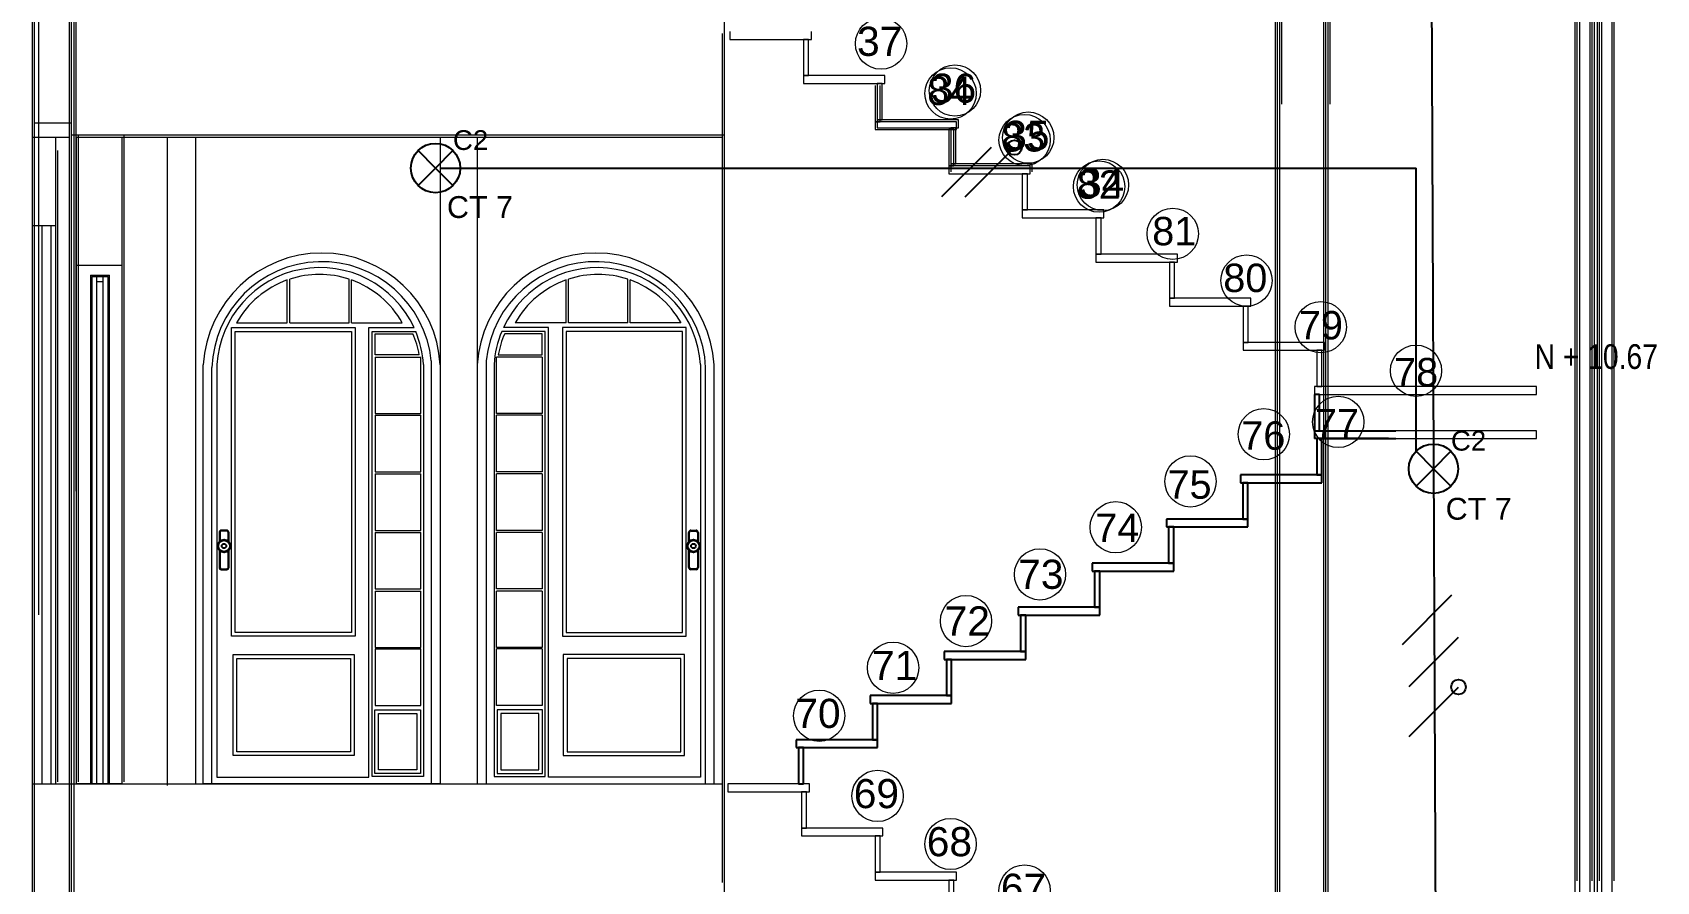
# Model space of a CAD drawing. Header units: metres. Extents: x 0 to 175, y -70 to 21.
# Drawn here: x 139.85 to 146.43, y -54.19 to -50.75 of the extents above; entities that cross this region are included whole.
import ezdxf

# ---------------------------------------------------------------- set-up
doc = ezdxf.new("R2010")
doc.units = ezdxf.units.M
doc.header["$LTSCALE"] = 0.5
for name, color, linetype, lineweight in [('arquitecturapasito', 252, 'Continuous', 5), ('DEP-LEJOS1', 36, 'Continuous', 25), ('DEP-LEJOS2', 36, 'Continuous', 9), ('puertas', 34, 'Continuous', 9)]:
    doc.layers.add(name, color=color, linetype=linetype, lineweight=lineweight)
for name, color, linetype in [('FASES', 7, 'Continuous'), ('LUMINARIA', 1, 'Continuous'), ('TUBERIA-TECHO-PARED', 7, 'Continuous')]:
    doc.layers.add(name, color=color, linetype=linetype)
doc.styles.add('MtXpl_Arial_Narrow', font='')
doc.styles.get("Standard").update_dxf_attribs({"font": 'arial.ttf'})
doc.styles.get('MtXpl_Arial_Narrow').set_extended_font_data('Arial Narrow')

# ---------------------------------------------------------------- blocks, each defined once
blk = doc.blocks.new('Lampara')
at = {"layer": 'LUMINARIA'}
for q in [(-0.0707, 0.0707), (0.0707, 0.0707), (-0.0707, -0.0707), (0.0707, -0.0707)]:
    blk.add_line((0, 0), q, dxfattribs=at)
blk.add_circle((0, 0), 0.1, dxfattribs=at)
blk = doc.blocks.new('FASE NEUTRO')
at = {"layer": 'FASES', "ltscale": 0.5}
h = blk.add_hatch(dxfattribs=at)
h.set_pattern_fill('ANGLE', color=256)
h.set_pattern_definition([(0, (0, 0), (0, 6.985), [5.08, -1.905]), (90, (0, 0), (-6.985, 4e-16), [5.08, -1.905])])
h.paths.add_polyline_path([(0.07, 0.1, 1), (0.13, 0.1, 1)])
blk.add_lwpolyline([(-0.1, -0.1), (0.1, 0.1)], dxfattribs=at)
blk.add_circle((0.1, 0.1), 0.03, dxfattribs=at)
blk = doc.blocks.new('FASE')
at = {"layer": 'FASES', "ltscale": 0.5}
blk.add_line((-0.1, -0.1), (0.1, 0.1), dxfattribs=at)

msp = doc.modelspace()

# ---------------------------------------------------------------- linework, layer by layer
for p, q in [((140.6358, -52.7696), (140.6146, -52.7696)), ((140.6358, -52.7708), (140.6146, -52.7708)), ((142.5165, -52.7696), (142.5377, -52.7696)), ((142.5165, -52.7708), (142.5377, -52.7708)), ((140.6064, -52.7779), (140.6064, -52.8142)), ((140.6076, -52.7779), (140.6076, -52.813)), ((140.6429, -52.813), (140.6429, -52.7779)), ((140.6441, -52.8142), (140.6441, -52.7779)), ((142.5082, -52.8142), (142.5082, -52.7779)), ((142.5095, -52.813), (142.5095, -52.7779)), ((142.5448, -52.7779), (142.5448, -52.813)), ((142.546, -52.7779), (142.546, -52.8142)), ((140.6064, -52.8509), (140.6064, -52.9192)), ((140.6076, -52.8521), (140.6076, -52.9192)), ((140.6429, -52.9192), (140.6429, -52.8521)), ((140.6441, -52.9192), (140.6441, -52.8509)), ((142.5082, -52.9192), (142.5082, -52.8509)), ((142.5095, -52.9192), (142.5095, -52.8521)), ((142.5448, -52.8521), (142.5448, -52.9192)), ((142.546, -52.8509), (142.546, -52.9192)), ((140.6146, -52.9262), (140.6358, -52.9262)), ((140.6146, -52.9274), (140.6358, -52.9274)), ((142.5377, -52.9262), (142.5165, -52.9262)), ((142.5377, -52.9274), (142.5165, -52.9274))]:
    msp.add_line(p, q)
for centre, radius in [((140.6252, -52.8325), 0.0263), ((140.6252, -52.8325), 0.0233), ((140.6252, -52.8325), 0.00929), ((142.5271, -52.8325), 0.0263), ((142.5271, -52.8325), 0.0233), ((142.5271, -52.8325), 0.00929)]:
    msp.add_circle(centre, radius)
for centre, radius, start, end in [((140.6146, -52.7779), 0.00828, 90, 180), ((140.6146, -52.7779), 0.00706, 90, 180), ((140.6358, -52.7779), 0.00828, 0, 90), ((140.6358, -52.7779), 0.00706, 0, 90), ((142.5165, -52.7779), 0.00828, 90, 180), ((142.5165, -52.7779), 0.00706, 90, 180), ((142.5377, -52.7779), 0.00828, 0, 90), ((142.5377, -52.7779), 0.00706, 0, 90), ((140.6146, -52.9192), 0.00828, 180, 270), ((140.6146, -52.9192), 0.00706, 180, 270), ((140.6358, -52.9192), 0.00828, 270, 0), ((140.6358, -52.9192), 0.00706, 270, 0), ((142.5165, -52.9192), 0.00828, 180, 270), ((142.5165, -52.9192), 0.00706, 180, 270), ((142.5377, -52.9192), 0.00828, 270, 0), ((142.5377, -52.9192), 0.00706, 270, 0)]:
    msp.add_arc(centre, radius, start, end)
at = {"layer": 'arquitecturapasito', "color": 252}
for p, q in [((144.9113, -51.0427), (144.9113, -30.3427)), ((145.1063, -30.3427), (145.1063, -51.0427)), ((140.0256, -52.6107), (140.0256, -31.3527)), ((139.8752, -53.1107), (139.8752, -33.4107)), ((144.8932, -57.0881), (144.8932, -36.3881)), ((145.0882, -36.3881), (145.0882, -57.0881)), ((146.108, -54.1881), (146.108, -36.3881)), ((140.0075, -58.6561), (140.0075, -37.3981)), ((139.8571, -59.1561), (139.8571, -39.4561)), ((144.9032, -60.1693), (144.9032, -39.4693)), ((145.0982, -39.4693), (145.0982, -60.1693)), ((146.1181, -57.2693), (146.1181, -39.4693)), ((140.0175, -61.7373), (140.0175, -40.4793)), ((146.25, -56.0197), (146.25, -45.3647)), ((144.8852, -66.2147), (144.8852, -45.5147)), ((145.0802, -45.5147), (145.0802, -66.2147)), ((146.1, -63.3147), (146.1, -45.5147)), ((139.9995, -67.7827), (139.9995, -46.5247)), ((142.6513, -48.1289), (142.6513, -57.0881)), ((139.8491, -68.2827), (139.8491, -48.5827)), ((146.258, -54.1881), (146.258, -49.6931)), ((142.6433, -50.7563), (142.6433, -51.1563)), ((142.6513, -50.7485), (142.6513, -51.1685)), ((140.0064, -51.1205), (139.8564, -51.1205)), ((139.8491, -51.1759), (139.9991, -51.1759)), ((142.6513, -51.1685), (140.0075, -51.1685)), ((140.028, -53.7959), (140.0279, -51.1759)), ((140.0279, -51.1763), (142.6433, -51.1763)), ((140.036, -53.7881), (140.036, -51.1685)), ((140.2122, -53.7959), (140.2122, -51.1759)), ((140.2203, -53.7881), (140.2203, -51.1685)), ((140.3946, -51.1759), (140.3946, -53.8019)), ((140.5091, -51.1759), (140.5091, -53.7959)), ((141.5012, -51.1759), (141.5012, -53.7959)), ((141.6512, -51.1759), (141.6512, -53.7959)), ((142.6433, -51.1559), (142.6433, -53.7959)), ((140.036, -53.7881), (140.036, -51.2681)), ((140.2202, -53.7881), (140.2202, -51.2681)), ((139.9428, -51.5359), (139.849, -51.5359)), ((139.9241, -53.7959), (139.9241, -51.5359)), ((140.0279, -53.7959), (140.0279, -51.6959)), ((140.2122, -51.6959), (140.0279, -51.6959)), ((140.2122, -53.7959), (140.2122, -51.6959)), ((140.0841, -51.7359), (140.1605, -51.7359)), ((140.0841, -51.7359), (140.0841, -53.7959)), ((140.0891, -51.7409), (140.1555, -51.7409)), ((140.0891, -51.7409), (140.0891, -53.7959)), ((140.1091, -51.7409), (140.1091, -53.7959)), ((140.1091, -51.7609), (140.1355, -51.7609)), ((140.1355, -53.7959), (140.1355, -51.7409)), ((140.1555, -53.7959), (140.1555, -51.7409)), ((140.1605, -53.7959), (140.1605, -51.7359)), ((140.8816, -51.9288), (140.8816, -51.755)), ((140.8916, -51.9288), (140.8916, -51.7515)), ((141.1316, -51.9288), (141.1316, -51.7515)), ((141.1416, -51.9288), (141.1416, -51.755)), ((142.0108, -51.9288), (142.0108, -51.755)), ((142.0208, -51.9288), (142.0208, -51.7515)), ((142.2608, -51.9288), (142.2608, -51.7515)), ((142.2708, -51.9288), (142.2708, -51.755)), ((140.6548, -51.948), (141.1563, -51.948)), ((140.6548, -53.1982), (140.6548, -51.948)), ((140.6698, -51.963), (141.1413, -51.963)), ((140.6698, -53.1832), (140.6698, -51.963)), ((140.6756, -51.9288), (140.8816, -51.9288)), ((140.8916, -51.9288), (141.1316, -51.9288)), ((141.1413, -51.963), (141.1413, -53.1832)), ((141.1416, -51.9288), (141.3475, -51.9288)), ((141.1563, -51.948), (141.1563, -53.1982)), ((141.2121, -53.7685), (141.2121, -51.948)), ((141.2121, -51.948), (141.3953, -51.948)), ((141.226, -53.7662), (141.226, -51.963)), ((141.226, -51.963), (141.4019, -51.963)), ((141.2376, -52.0584), (141.2376, -51.973)), ((141.2376, -51.973), (141.3896, -51.973)), ((141.9263, -51.963), (141.7504, -51.963)), ((141.9403, -51.948), (141.757, -51.948)), ((141.9148, -51.973), (141.7627, -51.973)), ((142.0108, -51.9288), (141.8048, -51.9288)), ((141.9148, -52.0584), (141.9148, -51.973)), ((141.9263, -53.7662), (141.9263, -51.963)), ((141.9403, -53.7685), (141.9403, -51.948)), ((142.4975, -51.948), (141.996, -51.948)), ((141.996, -51.948), (141.996, -53.1982)), ((142.4825, -51.963), (142.011, -51.963)), ((142.011, -51.963), (142.011, -53.1832)), ((142.2608, -51.9288), (142.0208, -51.9288)), ((142.4767, -51.9288), (142.2708, -51.9288)), ((142.4825, -53.1832), (142.4825, -51.963)), ((142.4975, -53.1982), (142.4975, -51.948)), ((140.5412, -53.7959), (140.5412, -52.0989)), ((140.5757, -53.7959), (140.5757, -52.1094)), ((140.5963, -52.0971), (140.5963, -53.7685)), ((141.416, -52.0584), (141.2376, -52.0584)), ((141.2376, -52.0671), (141.2376, -52.2959)), ((141.2376, -52.0671), (141.4226, -52.0671)), ((141.4226, -52.2959), (141.4226, -52.0671)), ((141.4332, -52.0971), (141.4332, -53.7662)), ((141.4648, -52.0824), (141.4648, -53.7959)), ((141.5012, -52.0989), (141.5012, -53.7959)), ((141.6512, -52.0989), (141.6512, -53.7959)), ((141.6876, -52.0824), (141.6876, -53.7959)), ((141.7191, -52.0971), (141.7191, -53.7662)), ((141.7298, -52.2959), (141.7298, -52.0671)), ((141.9148, -52.0671), (141.7298, -52.0671)), ((141.7364, -52.0584), (141.9148, -52.0584)), ((141.9148, -52.0671), (141.9148, -52.2959)), ((142.5561, -52.0971), (142.5561, -53.7685)), ((142.5766, -53.7959), (142.5766, -52.1094)), ((142.6112, -53.7959), (142.6112, -52.0989)), ((141.2376, -52.2959), (141.4226, -52.2959)), ((141.2376, -52.3028), (141.2376, -52.5316)), ((141.2376, -52.3028), (141.4226, -52.3028)), ((141.4226, -52.5316), (141.4226, -52.3028)), ((141.9148, -52.2959), (141.7298, -52.2959)), ((141.7298, -52.5316), (141.7298, -52.3028)), ((141.9148, -52.3028), (141.7298, -52.3028)), ((141.9148, -52.3028), (141.9148, -52.5316)), ((141.2376, -52.5316), (141.4226, -52.5316)), ((141.2376, -52.5403), (141.2376, -52.7691)), ((141.2376, -52.5403), (141.4226, -52.5403)), ((141.4226, -52.7691), (141.4226, -52.5403)), ((141.9148, -52.5316), (141.7298, -52.5316)), ((141.7298, -52.7691), (141.7298, -52.5403)), ((141.9148, -52.5403), (141.7298, -52.5403)), ((141.9148, -52.5403), (141.9148, -52.7691)), ((141.2376, -52.7691), (141.4226, -52.7691)), ((141.9148, -52.7691), (141.7298, -52.7691)), ((141.2376, -52.7776), (141.2376, -53.0064)), ((141.2376, -52.7776), (141.4226, -52.7776)), ((141.4226, -53.0064), (141.4226, -52.7776)), ((141.7298, -53.0064), (141.7298, -52.7776)), ((141.9148, -52.7776), (141.7298, -52.7776)), ((141.9148, -52.7776), (141.9148, -53.0064)), ((141.2376, -53.0064), (141.4226, -53.0064)), ((141.2376, -53.0154), (141.2376, -53.2441)), ((141.2376, -53.0154), (141.4226, -53.0154)), ((141.4226, -53.2441), (141.4226, -53.0154)), ((141.9148, -53.0064), (141.7298, -53.0064)), ((141.7298, -53.2441), (141.7298, -53.0154)), ((141.9148, -53.0154), (141.7298, -53.0154)), ((141.9148, -53.0154), (141.9148, -53.2441)), ((141.1563, -53.1982), (140.6548, -53.1982)), ((141.1413, -53.1832), (140.6698, -53.1832)), ((141.996, -53.1982), (142.4975, -53.1982)), ((142.011, -53.1832), (142.4825, -53.1832)), ((140.6616, -53.2725), (141.1525, -53.2725)), ((140.6616, -53.6807), (140.6616, -53.2725)), ((140.6766, -53.2875), (141.1375, -53.2875)), ((140.6766, -53.6657), (140.6766, -53.2875)), ((141.1375, -53.2875), (141.1375, -53.6657)), ((141.1525, -53.2725), (141.1525, -53.6807)), ((141.2376, -53.2441), (141.4226, -53.2441)), ((141.2376, -53.2492), (141.2376, -53.478)), ((141.2376, -53.2492), (141.4226, -53.2492)), ((141.4226, -53.478), (141.4226, -53.2492)), ((141.9148, -53.2441), (141.7298, -53.2441)), ((141.7298, -53.478), (141.7298, -53.2492)), ((141.9148, -53.2492), (141.7298, -53.2492)), ((141.9148, -53.2492), (141.9148, -53.478)), ((142.4907, -53.2725), (141.9999, -53.2725)), ((141.9999, -53.2725), (141.9999, -53.6807)), ((142.4757, -53.2875), (142.0149, -53.2875)), ((142.0149, -53.2875), (142.0149, -53.6657)), ((142.4757, -53.6657), (142.4757, -53.2875)), ((142.4907, -53.6807), (142.4907, -53.2725)), ((141.2365, -53.4961), (141.4211, -53.4961)), ((141.2365, -53.7544), (141.2365, -53.4961)), ((141.2376, -53.478), (141.4226, -53.478)), ((141.4211, -53.4961), (141.4211, -53.7544)), ((141.9148, -53.478), (141.7298, -53.478)), ((141.9158, -53.4961), (141.7313, -53.4961)), ((141.7313, -53.4961), (141.7313, -53.7544)), ((141.9158, -53.7544), (141.9158, -53.4961)), ((141.2515, -53.5111), (141.4061, -53.5111)), ((141.2515, -53.7394), (141.2515, -53.5111)), ((141.4061, -53.5111), (141.4061, -53.7394)), ((141.9008, -53.5111), (141.7463, -53.5111)), ((141.7463, -53.5111), (141.7463, -53.7394)), ((141.9008, -53.7394), (141.9008, -53.5111)), ((141.1525, -53.6807), (140.6616, -53.6807)), ((141.1375, -53.6657), (140.6766, -53.6657)), ((141.9999, -53.6807), (142.4907, -53.6807)), ((142.0149, -53.6657), (142.4757, -53.6657)), ((141.4211, -53.7544), (141.2365, -53.7544)), ((141.4061, -53.7394), (141.2515, -53.7394)), ((141.7313, -53.7544), (141.9158, -53.7544)), ((141.7463, -53.7394), (141.9008, -53.7394)), ((139.8491, -53.7959), (142.6433, -53.7959)), ((139.8491, -53.7959), (139.9991, -53.7959)), ((140.2122, -53.7959), (140.0279, -53.7959)), ((140.0841, -53.7959), (140.1605, -53.7959)), ((140.0859, -53.7959), (140.1088, -53.7959)), ((141.5012, -53.7959), (140.5412, -53.7959)), ((141.4648, -53.7959), (140.5757, -53.7959)), ((140.5963, -53.7685), (141.2121, -53.7685)), ((141.4332, -53.7662), (141.226, -53.7662)), ((141.6876, -53.7959), (142.5766, -53.7959)), ((141.7191, -53.7662), (141.9263, -53.7662)), ((142.5561, -53.7685), (141.9403, -53.7685)), ((142.6433, -53.7959), (142.6433, -54.1959))]:
    msp.add_line(p, q, dxfattribs=at)
at = {"layer": 'arquitecturapasito', "color": 252, "ltscale": 0.025}
for p, q in [((146.168, -54.1881), (146.168, -36.3881)), ((146.198, -54.1881), (146.198, -36.3881)), ((146.1781, -57.2693), (146.1781, -39.4693)), ((146.2081, -57.2693), (146.2081, -39.4693)), ((146.16, -63.3147), (146.16, -45.5147)), ((146.19, -63.3147), (146.19, -45.5147))]:
    msp.add_line(p, q, dxfattribs=at)
at = {"layer": 'arquitecturapasito', "color": 252, "ltscale": 6}
for p, q in [((139.9428, -51.1759), (139.9427, -53.7959)), ((139.9508, -51.2306), (139.9508, -53.7881)), ((139.8866, -51.5359), (139.8866, -53.7959))]:
    msp.add_line(p, q, dxfattribs=at)
at = {"layer": 'arquitecturapasito', "color": 252, "linetype": 'ByBlock'}
for centre in [(143.2875, -50.7978), (143.5691, -50.9995), (143.5868, -50.9876), (143.8691, -51.1882), (143.8839, -51.1785), (144.1709, -51.3768), (144.1863, -51.3702), (144.4692, -51.568), (144.7682, -51.7573), (145.069, -51.946), (145.4549, -52.1225), (145.1399, -52.3297), (144.8382, -52.3797), (144.5411, -52.5706), (144.2383, -52.7567), (143.9313, -52.9473), (143.6315, -53.1363), (143.3359, -53.3257), (143.0366, -53.5198), (143.2734, -53.8448), (143.5691, -54.0395), (143.8691, -54.2282)]:
    msp.add_circle(centre, 0.1039, dxfattribs=at)
at = {"layer": 'arquitecturapasito', "color": 252}
for centre, radius, start, end in [((141.0212, -52.1267), 0.4808, 3.31361, 176.68639), ((142.1312, -52.1267), 0.4808, 3.31361, 176.68639), ((141.0212, -52.1267), 0.4458, 5.69759, 177.78048), ((141.0147, -52.1241), 0.4193, 24.82451, 176.31229), ((142.1312, -52.1267), 0.4458, 2.21952, 174.30241), ((142.1376, -52.1241), 0.4193, 3.68771, 155.17549), ((141.0116, -52.1179), 0.3855, 109.70971, 150.63649), ((141.0116, -52.1179), 0.3855, 71.86167, 108.13833), ((141.0116, -52.1179), 0.3855, 29.36351, 70.29029), ((142.1408, -52.1179), 0.3855, 109.70971, 150.63649), ((142.1408, -52.1179), 0.3855, 71.86167, 108.13833), ((142.1408, -52.1179), 0.3855, 29.36351, 70.29029), ((141.0958, -52.1105), 0.3244, 9.24886, 25.08064), ((141.0147, -52.1241), 0.4193, 3.68771, 22.58606), ((142.1376, -52.1241), 0.4193, 157.41394, 176.31229), ((142.0565, -52.1105), 0.3244, 154.91936, 170.75114)]:
    msp.add_arc(centre, radius, start, end, dxfattribs=at)
at = {"layer": 'DEP-LEJOS1'}
for p, q in [((145.0639, -52.2187), (145.0433, -52.2187)), ((145.0433, -52.2187), (145.0433, -52.3655)), ((145.0639, -52.3655), (145.0639, -52.2187)), ((145.0433, -52.3655), (145.0433, -52.3975)), ((145.0433, -52.3655), (145.0639, -52.3655)), ((145.0733, -52.3975), (145.0526, -52.3975)), ((145.0526, -52.3975), (145.0526, -52.5443)), ((145.0733, -52.5443), (145.0733, -52.3975)), ((145.0733, -52.5443), (144.7433, -52.5443)), ((144.7433, -52.5443), (144.7433, -52.5763)), ((144.7433, -52.5763), (145.0733, -52.5763)), ((144.7733, -52.5763), (144.7526, -52.5763)), ((144.7526, -52.5763), (144.7526, -52.7231)), ((144.7733, -52.7231), (144.7733, -52.5763)), ((145.0526, -52.5443), (145.0733, -52.5443)), ((145.0733, -52.5763), (145.0733, -52.5443)), ((144.7733, -52.7231), (144.4433, -52.7231)), ((144.4433, -52.7231), (144.4433, -52.7551)), ((144.4433, -52.7551), (144.7733, -52.7551)), ((144.4733, -52.7551), (144.4526, -52.7551)), ((144.4526, -52.7551), (144.4526, -52.9019)), ((144.4733, -52.9019), (144.4733, -52.7551)), ((144.7526, -52.7231), (144.7733, -52.7231)), ((144.7733, -52.7551), (144.7733, -52.7231)), ((144.4733, -52.9019), (144.1433, -52.9019)), ((144.1433, -52.9019), (144.1433, -52.9339)), ((144.4526, -52.9019), (144.4733, -52.9019)), ((144.4733, -52.9339), (144.4733, -52.9019)), ((144.1433, -52.9339), (144.4733, -52.9339)), ((144.1733, -52.9339), (144.1526, -52.9339)), ((144.1526, -52.9339), (144.1526, -53.0807)), ((144.1733, -53.0807), (144.1733, -52.9339)), ((144.1733, -53.0807), (143.8433, -53.0807)), ((143.8433, -53.0807), (143.8433, -53.1127)), ((144.1526, -53.0807), (144.1733, -53.0807)), ((144.1733, -53.1127), (144.1733, -53.0807)), ((143.8433, -53.1127), (144.1733, -53.1127)), ((143.8733, -53.1127), (143.8526, -53.1127)), ((143.8526, -53.1127), (143.8526, -53.2595)), ((143.8733, -53.2595), (143.8733, -53.1127)), ((143.8733, -53.2595), (143.5433, -53.2595)), ((143.5433, -53.2595), (143.5433, -53.2915)), ((143.5433, -53.2915), (143.8733, -53.2915)), ((143.5733, -53.2915), (143.5526, -53.2915)), ((143.5526, -53.2915), (143.5526, -53.4383)), ((143.5733, -53.4383), (143.5733, -53.2915)), ((143.8526, -53.2595), (143.8733, -53.2595)), ((143.8733, -53.2915), (143.8733, -53.2595)), ((143.5733, -53.4383), (143.2433, -53.4383)), ((143.2433, -53.4383), (143.2433, -53.4703)), ((143.2433, -53.4703), (143.5733, -53.4703)), ((143.2733, -53.4703), (143.2526, -53.4703)), ((143.2526, -53.4703), (143.2526, -53.6171)), ((143.2733, -53.6171), (143.2733, -53.4703)), ((143.5526, -53.4383), (143.5733, -53.4383)), ((143.5733, -53.4703), (143.5733, -53.4383)), ((143.2733, -53.6171), (142.9433, -53.6171)), ((142.9433, -53.6171), (142.9433, -53.6491)), ((143.2526, -53.6171), (143.2733, -53.6171)), ((143.2733, -53.6491), (143.2733, -53.6171)), ((142.9433, -53.6491), (143.2733, -53.6491)), ((142.9733, -53.6491), (142.9526, -53.6491)), ((142.9526, -53.6491), (142.9526, -53.7959)), ((142.9733, -53.7959), (142.9733, -53.6491)), ((142.9526, -53.7959), (142.9733, -53.7959))]:
    msp.add_line(p, q, dxfattribs=at)
at = {"layer": 'DEP-LEJOS1', "ltscale": 0.005}
for p, q in [((145.0433, -52.3655), (145.3733, -52.3655)), ((145.3433, -52.3975), (145.0433, -52.3975)), ((145.0733, -52.3975), (145.3733, -52.3975))]:
    msp.add_line(p, q, dxfattribs=at)
at = {"layer": 'DEP-LEJOS2'}
for p, q in [((142.6749, -50.7485), (142.6749, -50.7805)), ((142.6749, -50.7805), (143.0049, -50.7805)), ((142.9937, -50.7805), (142.9731, -50.7805)), ((142.9731, -50.7805), (142.9731, -50.9273)), ((142.9937, -50.9273), (142.9937, -50.7805)), ((143.0049, -50.7805), (143.0049, -50.7485)), ((143.3031, -50.9273), (142.9731, -50.9273)), ((142.9731, -50.9273), (142.9731, -50.9593)), ((142.9731, -50.9273), (142.9937, -50.9273)), ((143.3031, -50.9593), (143.3031, -50.9273)), ((142.9731, -50.9593), (143.3031, -50.9593)), ((143.2633, -50.9671), (143.2633, -51.1139)), ((143.292, -50.9593), (143.2713, -50.9593)), ((143.2713, -50.9593), (143.2713, -51.1061)), ((143.2839, -51.1139), (143.2839, -50.9671)), ((143.292, -51.1061), (143.292, -50.9593)), ((143.5933, -51.1139), (143.2633, -51.1139)), ((143.2633, -51.1139), (143.2633, -51.1459)), ((143.2633, -51.1139), (143.2839, -51.1139)), ((143.6013, -51.1061), (143.2713, -51.1061)), ((143.2713, -51.1061), (143.2713, -51.1381)), ((143.2713, -51.1061), (143.292, -51.1061)), ((143.5933, -51.1459), (143.5933, -51.1139)), ((143.6013, -51.1381), (143.6013, -51.1061)), ((143.2633, -51.1459), (143.5933, -51.1459)), ((143.2713, -51.1381), (143.6013, -51.1381)), ((143.5822, -51.1459), (143.5615, -51.1459)), ((143.5615, -51.1459), (143.5615, -51.2927)), ((143.5902, -51.1381), (143.5695, -51.1381)), ((143.5695, -51.1381), (143.5695, -51.2849)), ((143.5822, -51.2927), (143.5822, -51.1459)), ((143.5902, -51.2849), (143.5902, -51.1381)), ((143.8915, -51.2927), (143.5615, -51.2927)), ((143.5615, -51.2927), (143.5615, -51.3247)), ((143.5615, -51.2927), (143.5822, -51.2927)), ((143.5615, -51.3247), (143.8915, -51.3247)), ((143.8995, -51.2849), (143.5695, -51.2849)), ((143.5695, -51.2849), (143.5695, -51.3169)), ((143.5695, -51.2849), (143.5902, -51.2849)), ((143.8804, -51.3247), (143.8597, -51.3247)), ((143.8597, -51.3247), (143.8597, -51.4715)), ((143.8804, -51.4715), (143.8804, -51.3247)), ((143.8915, -51.3247), (143.8915, -51.2927)), ((143.8995, -51.3169), (143.8995, -51.2849)), ((144.1897, -51.4715), (143.8597, -51.4715)), ((143.8597, -51.4715), (143.8597, -51.5035)), ((143.8597, -51.4715), (143.8804, -51.4715)), ((143.8597, -51.5035), (144.1897, -51.5035)), ((144.1786, -51.5035), (144.158, -51.5035)), ((144.158, -51.5035), (144.158, -51.6503)), ((144.1786, -51.6503), (144.1786, -51.5035)), ((144.1897, -51.5035), (144.1897, -51.4715)), ((144.488, -51.6503), (144.158, -51.6503)), ((144.158, -51.6503), (144.158, -51.6823)), ((144.158, -51.6503), (144.1786, -51.6503)), ((144.488, -51.6823), (144.488, -51.6503)), ((144.158, -51.6823), (144.488, -51.6823)), ((144.4768, -51.6823), (144.4562, -51.6823)), ((144.4562, -51.6823), (144.4562, -51.8291)), ((144.4768, -51.8291), (144.4768, -51.6823)), ((144.7862, -51.8291), (144.4562, -51.8291)), ((144.4562, -51.8291), (144.4562, -51.8611)), ((144.4562, -51.8291), (144.4768, -51.8291)), ((144.7862, -51.8611), (144.7862, -51.8291)), ((144.4562, -51.8611), (144.7862, -51.8611)), ((144.775, -51.8611), (144.7544, -51.8611)), ((144.7544, -51.8611), (144.7544, -52.0079)), ((144.775, -52.0079), (144.775, -51.8611)), ((145.0844, -52.0079), (144.7544, -52.0079)), ((144.7544, -52.0079), (144.7544, -52.0399)), ((144.7544, -52.0079), (144.775, -52.0079)), ((144.7544, -52.0399), (145.0844, -52.0399)), ((145.0733, -52.0399), (145.0526, -52.0399)), ((145.0526, -52.0399), (145.0526, -52.1867)), ((145.0733, -52.1867), (145.0733, -52.0399)), ((145.0844, -52.0399), (145.0844, -52.0079)), ((145.9433, -52.1867), (145.0433, -52.1867)), ((145.0433, -52.1867), (145.0433, -52.2187)), ((145.0433, -52.2187), (145.9435, -52.2187)), ((145.0526, -52.1867), (145.0733, -52.1867)), ((145.9435, -52.2187), (145.9433, -52.1867)), ((145.9433, -52.3655), (145.0433, -52.3655)), ((145.0433, -52.3655), (145.0433, -52.3975)), ((145.9435, -52.3975), (145.9433, -52.3655)), ((145.0433, -52.3975), (145.9435, -52.3975)), ((142.9969, -53.7959), (142.6669, -53.7959)), ((142.6669, -53.7959), (142.6669, -53.8279)), ((142.9969, -53.7959), (142.6669, -53.7959)), ((142.6669, -53.7959), (142.6669, -53.8279)), ((142.9969, -53.8279), (142.9969, -53.7959)), ((142.9969, -53.8279), (142.9969, -53.7959)), ((142.6669, -53.8279), (142.9969, -53.8279)), ((142.6669, -53.8279), (142.9969, -53.8279)), ((142.9857, -53.8279), (142.9651, -53.8279)), ((142.9651, -53.8279), (142.9651, -53.9747)), ((142.9857, -53.9747), (142.9857, -53.8279)), ((143.2951, -53.9747), (142.9651, -53.9747)), ((142.9651, -53.9747), (142.9651, -54.0067)), ((142.9651, -53.9747), (142.9857, -53.9747)), ((142.9651, -54.0067), (143.2951, -54.0067)), ((143.2839, -54.0067), (143.2633, -54.0067)), ((143.2633, -54.0067), (143.2633, -54.1535)), ((143.2839, -54.1535), (143.2839, -54.0067)), ((143.2951, -54.0067), (143.2951, -53.9747)), ((143.5933, -54.1535), (143.2633, -54.1535)), ((143.2633, -54.1535), (143.2633, -54.1855)), ((143.2633, -54.1535), (143.2839, -54.1535)), ((143.5933, -54.1855), (143.5933, -54.1535)), ((143.2633, -54.1855), (143.5933, -54.1855)), ((143.5822, -54.1855), (143.5615, -54.1855)), ((143.5615, -54.1855), (143.5615, -54.3323)), ((143.5822, -54.3323), (143.5822, -54.1855))]:
    msp.add_line(p, q, dxfattribs=at)
at = {"layer": 'TUBERIA-TECHO-PARED', "ltscale": 0.5}
for points in [[(145.4344, -30.8715), (145.5716, -63.284)], [(141.5012, -51.3019), (145.455, -51.3019)], [(145.455, -52.4488), (145.455, -51.3019)]]:
    msp.add_lwpolyline(points, dxfattribs=at)
at = {"layer": 'TUBERIA-TECHO-PARED'}
for p in [(141.4821, -51.3017), (145.5257, -52.5195)]:
    msp.add_point(p, dxfattribs=at)

# ---------------------------------------------------------------- block references
at = {"layer": 'FASES', "ltscale": 0.5}
for name, p in [('FASE NEUTRO', (143.7277, -51.3186, 2.51)), ('FASE', (143.6342, -51.3175, 2.51)), ('FASE', (145.4996, -53.1309, 2.51)), ('FASE', (145.5274, -53.3016, 2.51)), ('FASE NEUTRO', (145.5271, -53.5037, 2.51))]:
    msp.add_blockref(name, p, dxfattribs=at)
at = {"layer": 'TUBERIA-TECHO-PARED'}
for p in [(141.4821, -51.3017), (145.5257, -52.5195)]:
    msp.add_blockref('Lampara', p, dxfattribs=at)

# ---------------------------------------------------------------- texts
at = {"layer": 'arquitecturapasito', "color": 252}
for s, height, p in [('37', 0.118, (143.1901, -50.8473)), ('84', 0.115, (143.4748, -51.046)), ('36', 0.118, (143.4894, -51.0372)), ('83', 0.115, (143.7741, -51.2347)), ('35', 0.118, (143.7865, -51.228)), ('82', 0.115, (144.0801, -51.4259)), ('34', 0.118, (144.0898, -51.4197)), ('81', 0.115, (144.386, -51.6145)), ('80', 0.115, (144.6739, -51.8038)), ('79', 0.115, (144.9803, -51.9956)), ('78', 0.115, (145.3661, -52.1857)), ('77', 0.115, (145.0449, -52.3928)), ('76', 0.115, (144.7469, -52.4427)), ('75', 0.115, (144.4479, -52.641)), ('74', 0.115, (144.1551, -52.8161)), ('73', 0.118, (143.8431, -53.006)), ('72', 0.118, (143.5453, -53.195)), ('71', 0.118, (143.2506, -53.3752)), ('70', 0.118, (142.94, -53.5694)), ('69', 0.118, (143.1768, -53.8943)), ('68', 0.118, (143.4725, -54.089)), ('67', 0.118, (143.7726, -54.2777))]:
    msp.add_text(s, height=height, dxfattribs=at).set_placement(p)
at = {"layer": 'LUMINARIA'}
for p in [(141.5284, -51.5038), (145.575, -52.7259)]:
    msp.add_text('CT 7', height=0.08844, dxfattribs=at).set_placement(p)
at = {"layer": 'puertas', "style": 'MtXpl_Arial_Narrow'}
msp.add_text('N + 10.67', height=0.1, rotation=360, dxfattribs=at).set_placement((145.9352, -52.1152))
at = {"layer": 'TUBERIA-TECHO-PARED', "ltscale": 0.5, "char_height": 0.08, "attachment_point": 1}
for insert in [(141.5528, -51.1483), (145.5964, -52.3661)]:
    msp.add_mtext_dynamic_manual_height_columns('C2', width=0.134751, gutter_width=12.5, heights=[0], dxfattribs=dict(at, insert=insert))

doc.saveas('drawing.dxf')
